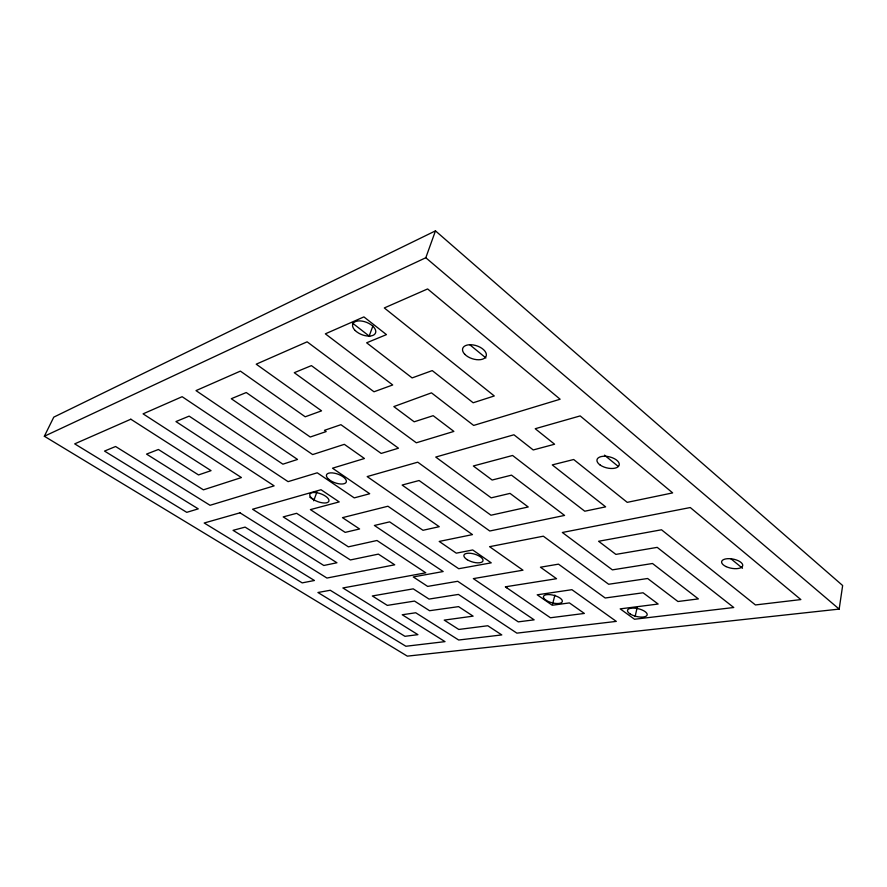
<?xml version="1.0" encoding="UTF-8"?>
<svg xmlns="http://www.w3.org/2000/svg" width="887" height="887" viewBox="0 0 887 887"><rect width="100%" height="100%" fill="white"/><g stroke="black" fill="none" stroke-linecap="round" stroke-linejoin="round"><path stroke-width="1.33" d="M839.169 609.092L842.65 585.531L435.473 230.864L53.774 417.145L44.35 436.249L407.321 656.136L839.169 609.092L425.804 257.74L44.35 436.249M635.092 616.62L637.176 607.473M552.59 603.992L554.918 595.088M425.804 257.74L435.473 230.864M313.688 500.8L316.947 491.986M369.059 336.328L372.917 325.95M309.774 497.175L314.32 500.179M352.305 322.957L369.702 336.472M469.822 344.777L485.888 357.949M604.479 455.153L618.206 466.396M730.766 558.655L742.486 568.257M505.878 586.739L506.799 587.815M130.832 419.218L74.696 443.866L186.758 512.342L198.244 508.861L104.522 451.073L115.587 446.505L210.042 505.291L274.15 485.865L175.948 421.569L189.142 416.125L288.098 481.641L317.247 472.804L354.246 497.884L369.724 493.737L332.503 468.192L364.446 458.512L344.333 444.343L312.656 454.576L231.285 398.718L246.253 392.531L310.239 437.014L326.194 431.57L324.454 430.339L340.93 424.685L381.188 453.434L398.474 448.201L294.273 372.695L311.415 365.621L416.336 442.79L453.889 431.415L433.166 415.681L414.185 421.802L393.828 406.59L431.47 392.852L473.658 425.427L560.129 399.228L427.623 288.94L384.315 307.944L494.281 395.957L473.17 402.765L432.246 370.6L412.122 377.917L366.641 342.803L386.455 334.621L363.903 316.903L325.352 333.834L392.719 384.969L373.992 391.777L307.135 341.828L256.221 364.18L321.56 410.847L305.217 416.79L240.399 371.121L196.005 390.613L297.544 459.444L282.886 464.178L182.145 396.7L143.073 413.852L241.43 477.561L203.411 489.835L146.532 454.1L158.407 449.487L198.522 474.933L211.062 470.653L130.832 419.218M239.989 512.819L204.21 523.008L302.19 582.881L314.419 580.497L233.07 530.337L245.111 527.111L326.948 578.047L394.715 564.808L378.372 554.12L350.376 559.952L283.219 516.899L296.635 513.307L348.38 546.835L376.975 540.493L425.793 572.814L342.881 587.959L417.91 634.66L404.938 636.312L330.252 590.265L317.934 592.505L405.88 646.257L445.008 641.634L402.232 614.758L415.726 612.762L458.679 640.015L501.787 634.926L487.783 625.745L458.79 629.448L444.221 620.113L473.104 616.143L458.579 606.63L429.574 610.711L414.528 601.076L387.32 605.389L372.329 595.964L413.242 588.846L429.031 599.08L458.424 594.423L516.888 633.141L616.299 621.388L571.915 589.689L537.223 594.811L552.257 605.256L569.399 602.905L584.356 613.438L550.428 617.762L505.346 586.817L556.548 578.712L540.46 567.214L558.488 564.154L605.178 597.993L643.075 592.782L658.143 604.036L620.201 608.87L634.504 619.237L733.749 607.506L657.212 547.368L615.888 554.397L598.603 541.27L661.514 529.783L755.436 604.945L800.85 599.579L690.274 507.541L562.358 532.488L612.385 569.864L652.499 563.5L698.357 598.902L677.956 601.508L647.643 578.501L608.67 584.256L543.332 536.192L489.58 546.68L522.964 570.197L473.348 578.623L534.14 619.836L518.285 621.865L457.703 581.284L427.667 586.396L413.253 576.949L443.156 571.538L374.392 525.47L389.626 521.866L458.734 568.722L491.232 562.846L472.704 549.962L456.306 553.166L439.22 541.436L472.461 534.606L402.121 485.056L419.096 480.521L489.768 531.003L564.553 515.425L511.5 475.144L492.13 480.022L473.336 465.985L512.586 455.474L584.766 511.211L605.655 506.854L552.257 464.899L573.689 459.51L627.242 502.352L672.668 492.895L580.176 415.914L535.216 428.72L554.597 444.232L533.231 449.953L513.928 434.785L435.728 457.06L491.187 497.851L510.025 493.394L528.208 506.976L490.966 515.225L417.755 462.182L367.163 476.585L439.231 526.69L422.988 530.293L387.929 506.233L342.493 517.653L359.579 528.974L345.176 532.377L310.417 509.615L339.211 501.909L321.027 489.735L252.573 509.238L336.927 562.757L323.822 565.485L239.989 512.819M328.822 479.39A10.533 4.557 20 0 0 345.852 482.728A10.533 4.557 20 0 0 334.466 473.192A10.533 4.557 20 0 0 328.822 479.39M355.232 330.541A12.207 6.586 21.5 0 0 375.068 333.8A12.207 6.586 21.5 0 0 362.206 321.138A12.207 6.586 21.5 0 0 355.232 330.541M464.666 354.168A12.34 6.83 17.9 0 0 485.256 357.572A12.34 6.83 17.9 0 0 473.403 344.976A12.34 6.83 17.9 0 0 464.666 354.168M546.403 600.477A9.746 3.836 15 0 0 562.103 602.018A9.746 3.836 15 0 0 550.151 594.656A9.746 3.836 15 0 0 546.403 600.477M630.169 613.97A10.09 3.98 13.3 0 0 646.778 615.645A10.09 3.98 13.3 0 0 635.07 608.183A10.09 3.98 13.3 0 0 630.169 613.97M467.294 559.752A9.934 4.069 16.7 0 0 482.894 561.072A9.934 4.069 16.7 0 0 470.143 553.266A9.934 4.069 16.7 0 0 467.294 559.752M600.122 465.01A11.431 5.688 13.5 0 0 618.904 465.83A11.431 5.688 13.5 0 0 605.322 456.251A11.431 5.688 13.5 0 0 600.122 465.01M726.054 566.582A10.722 4.668 10.9 0 0 742.696 565.74A10.722 4.668 10.9 0 0 727.772 558.677A10.722 4.668 10.9 0 0 726.054 566.582M312.202 498.572A10.112 4.191 20.1 0 0 328.5 501.831A10.112 4.191 20.1 0 0 317.413 492.839A10.112 4.191 20.1 0 0 312.202 498.572"/></g></svg>
